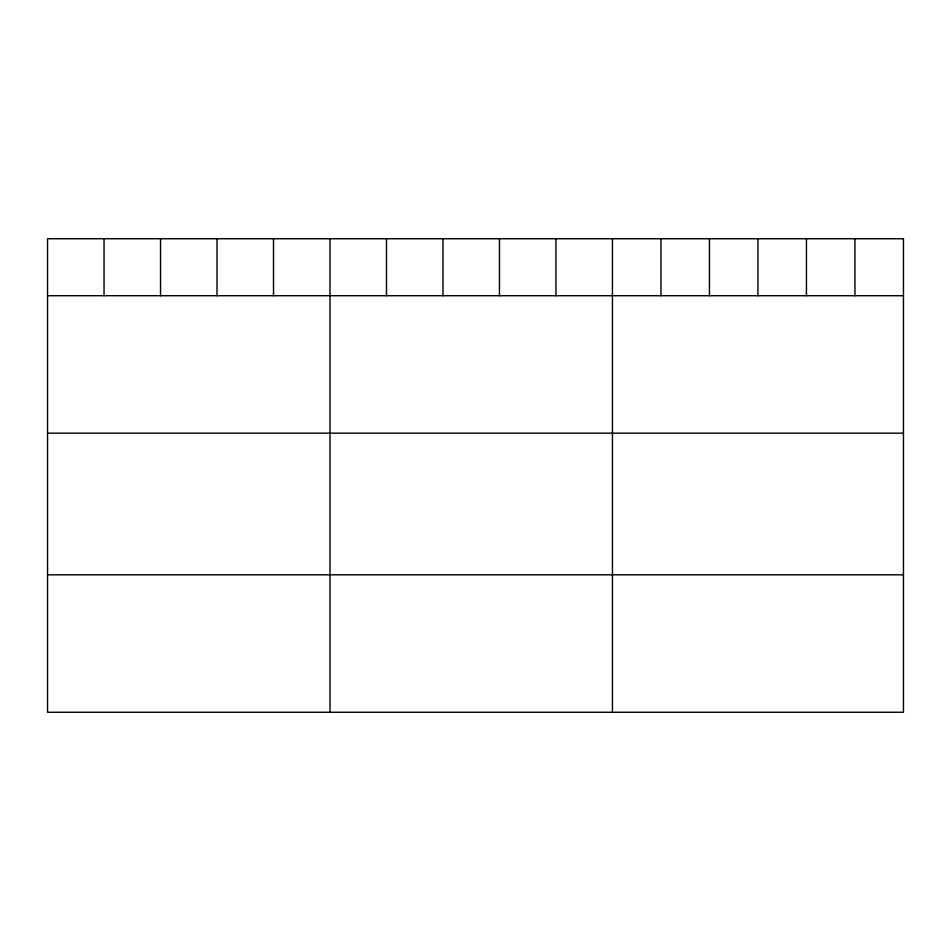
<?xml version="1.0" encoding="UTF-8"?>
<svg xmlns="http://www.w3.org/2000/svg" width="951" height="951" viewBox="0 0 951 951"><rect width="100%" height="100%" fill="white"/><g stroke="black" fill="none" stroke-linecap="round" stroke-linejoin="round"><path stroke-width="1.43" d="M47.55 295.713L903.45 295.713M47.55 433.18L903.45 433.18M47.55 574.808L903.45 574.808M854.949 238.737L854.949 295.713M806.448 238.737L806.448 295.713M757.947 238.737L757.947 295.713M709.446 238.737L709.446 295.713M660.945 238.737L660.945 295.713M612.444 238.737L612.444 712.263M555.955 238.737L555.955 295.713M499.465 238.737L499.465 295.713M442.976 238.737L442.976 295.713M386.486 238.737L386.486 295.713M329.997 238.737L329.997 712.263M273.508 238.737L273.508 295.713M217.018 238.737L217.018 295.713M160.529 238.737L160.529 295.713M104.039 238.737L104.039 295.713M903.45 238.737L47.55 238.737L47.55 712.263L903.45 712.263L903.45 238.737"/></g></svg>
